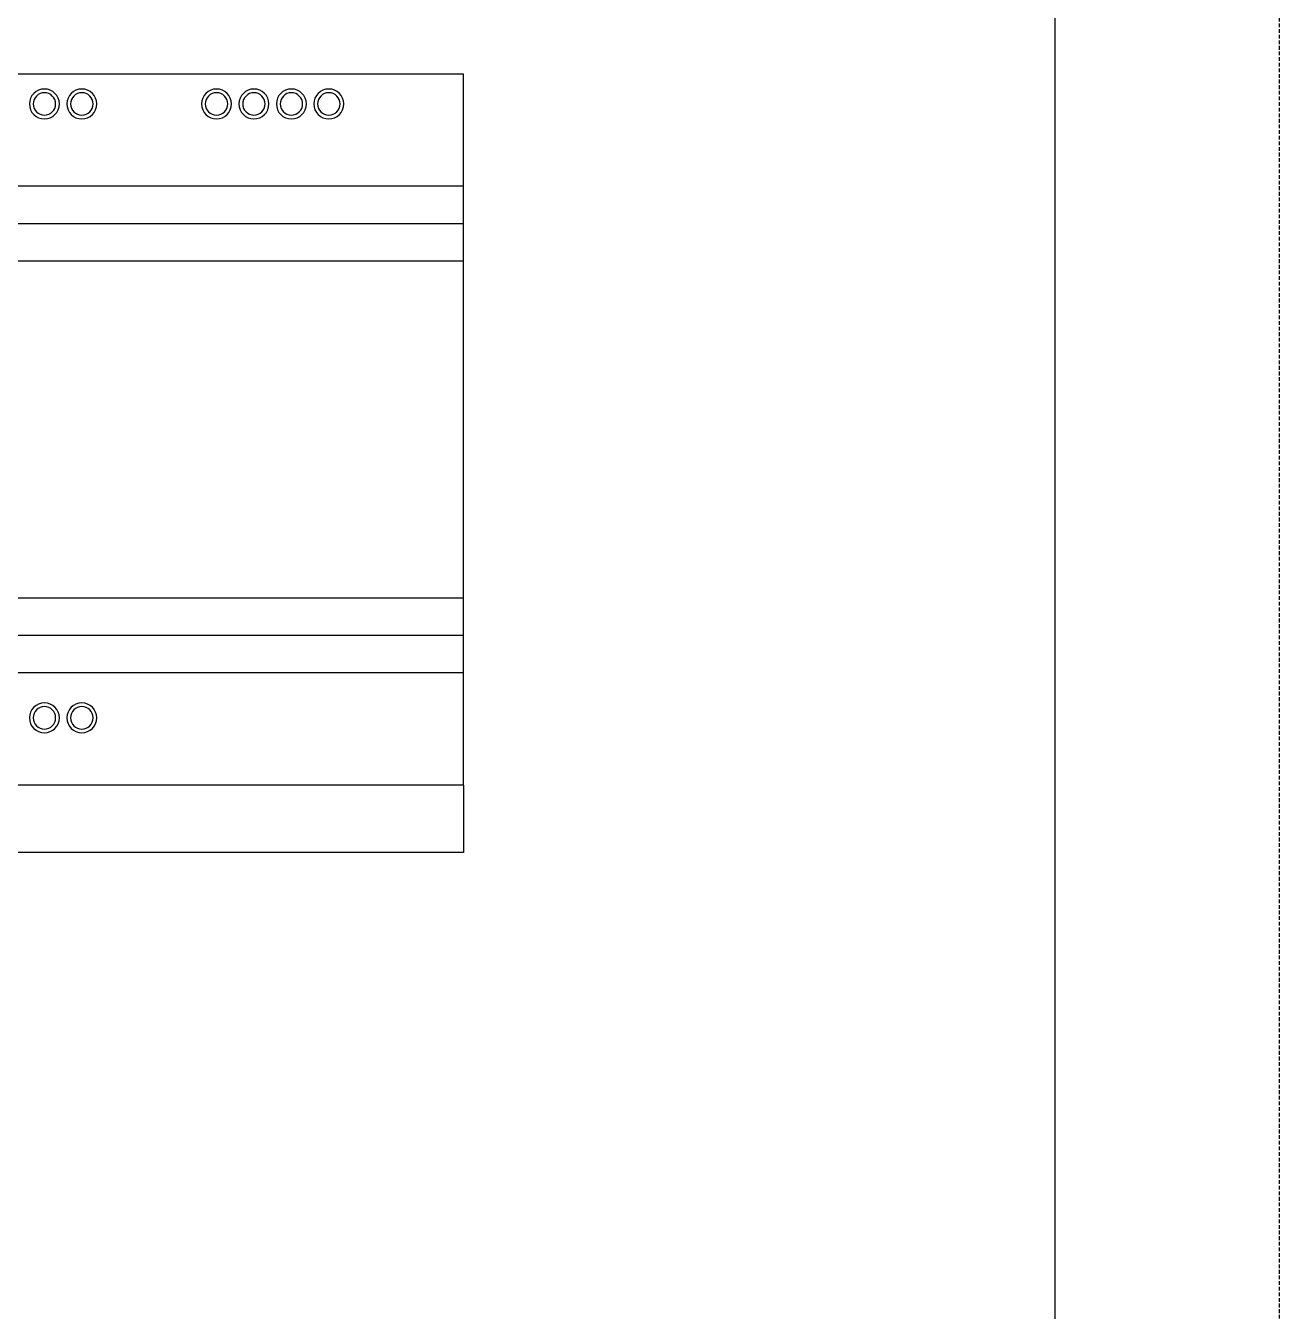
# Model space of a CAD drawing. Extents: x 237902 to 238502, y 311486 to 312786.
# Drawn here: x 238334.3 to 238501.8, y 311658.1 to 311829.8 of the extents above; entities that cross this region are included whole.
import ezdxf

# ---------------------------------------------------------------- set-up
doc = ezdxf.new("R2010")
doc.units = 0
doc.header["$MEASUREMENT"] = 0
doc.linetypes.add('DASHED', pattern=[0.75, 0.5, -0.25])
doc.layers.add('PV-115', color=7, linetype='Continuous')
doc.layers.add('布置图', color=30, linetype='Continuous')

# ---------------------------------------------------------------- blocks, each defined once
blk = doc.blocks.new('Manufacturer光辉PartName智能照明控制模块Series12位ShellFrameLimitingCurrentRemarkPartTypeMinCurrent0MaxCurrent0PolesMinPower0MaxPower0LibType2DelFlgfalseUpdateDate')
at = {"layer": 'PV-115'}
for p, q in [((108, 52), (-108, 52)), ((108, 37), (108, 52)), ((108, 37), (-108, 37)), ((108, 32), (108, 37)), ((108, 32), (-108, 32)), ((108, 27), (108, 32)), ((108, 27), (-108, 27)), ((108, -18), (108, 27)), ((108, -18), (-108, -18)), ((108, -23), (108, -18)), ((108, -23), (-108, -23)), ((108, -28), (108, -23)), ((108, -28), (-108, -28)), ((108, -43), (108, -28)), ((108, -43), (-108, -43)), ((108, -43), (108, -52)), ((108, -52), (-108, -52))]:
    blk.add_line(p, q, dxfattribs=at)
for centre, radius, start, end in [((52, 48), 2, 0, 180), ((57, 48), 2, 0, 180), ((75, 48), 2, 0, 180), ((80, 48), 2, 0, 180), ((85, 48), 2, 0, 180), ((90, 48), 2, 0, 180), ((52, 48), 1.5, 0, 180), ((57, 48), 1.5, 0, 180), ((75, 48), 1.5, 0, 180), ((80, 48), 1.5, 0, 180), ((85, 48), 1.5, 0, 180), ((90, 48), 1.5, 0, 180), ((52, 48), 2, 180, 0), ((52, 48), 1.5, 180, 0), ((57, 48), 2, 180, 0), ((57, 48), 1.5, 180, 0), ((75, 48), 2, 180, 0), ((75, 48), 1.5, 180, 0), ((80, 48), 2, 180, 0), ((80, 48), 1.5, 180, 0), ((85, 48), 2, 180, 0), ((85, 48), 1.5, 180, 0), ((90, 48), 2, 180, 0), ((90, 48), 1.5, 180, 0), ((52, -34), 2, 0, 180), ((52, -34), 1.5, 0, 180), ((57, -34), 2, 0, 180), ((57, -34), 1.5, 0, 180), ((52, -34), 2, 180, 0), ((52, -34), 1.5, 180, 0), ((57, -34), 2, 180, 0), ((57, -34), 1.5, 180, 0)]:
    blk.add_arc(centre, radius, start, end, dxfattribs=at)

msp = doc.modelspace()

# ---------------------------------------------------------------- linework, layer by layer
at = {"color": 2}
msp.add_lwpolyline([(237931.79, 312736.38), (238471.79, 312736.38), (238471.79, 311536.38), (237931.79, 311536.38)], close=True, dxfattribs=at)
at = {"layer": '布置图', "linetype": 'DASHED'}
msp.add_lwpolyline([(237901.79, 312786.38), (238501.79, 312786.38), (238501.79, 311486.38), (237901.79, 311486.38)], close=True, dxfattribs=at)

# ---------------------------------------------------------------- block references
msp.add_blockref('Manufacturer光辉PartName智能照明控制模块Series12位ShellFrameLimitingCurrentRemarkPartTypeMinCurrent0MaxCurrent0PolesMinPower0MaxPower0LibType2DelFlgfalseUpdateDate', (238284.79, 311771.38))

doc.saveas('drawing.dxf')
